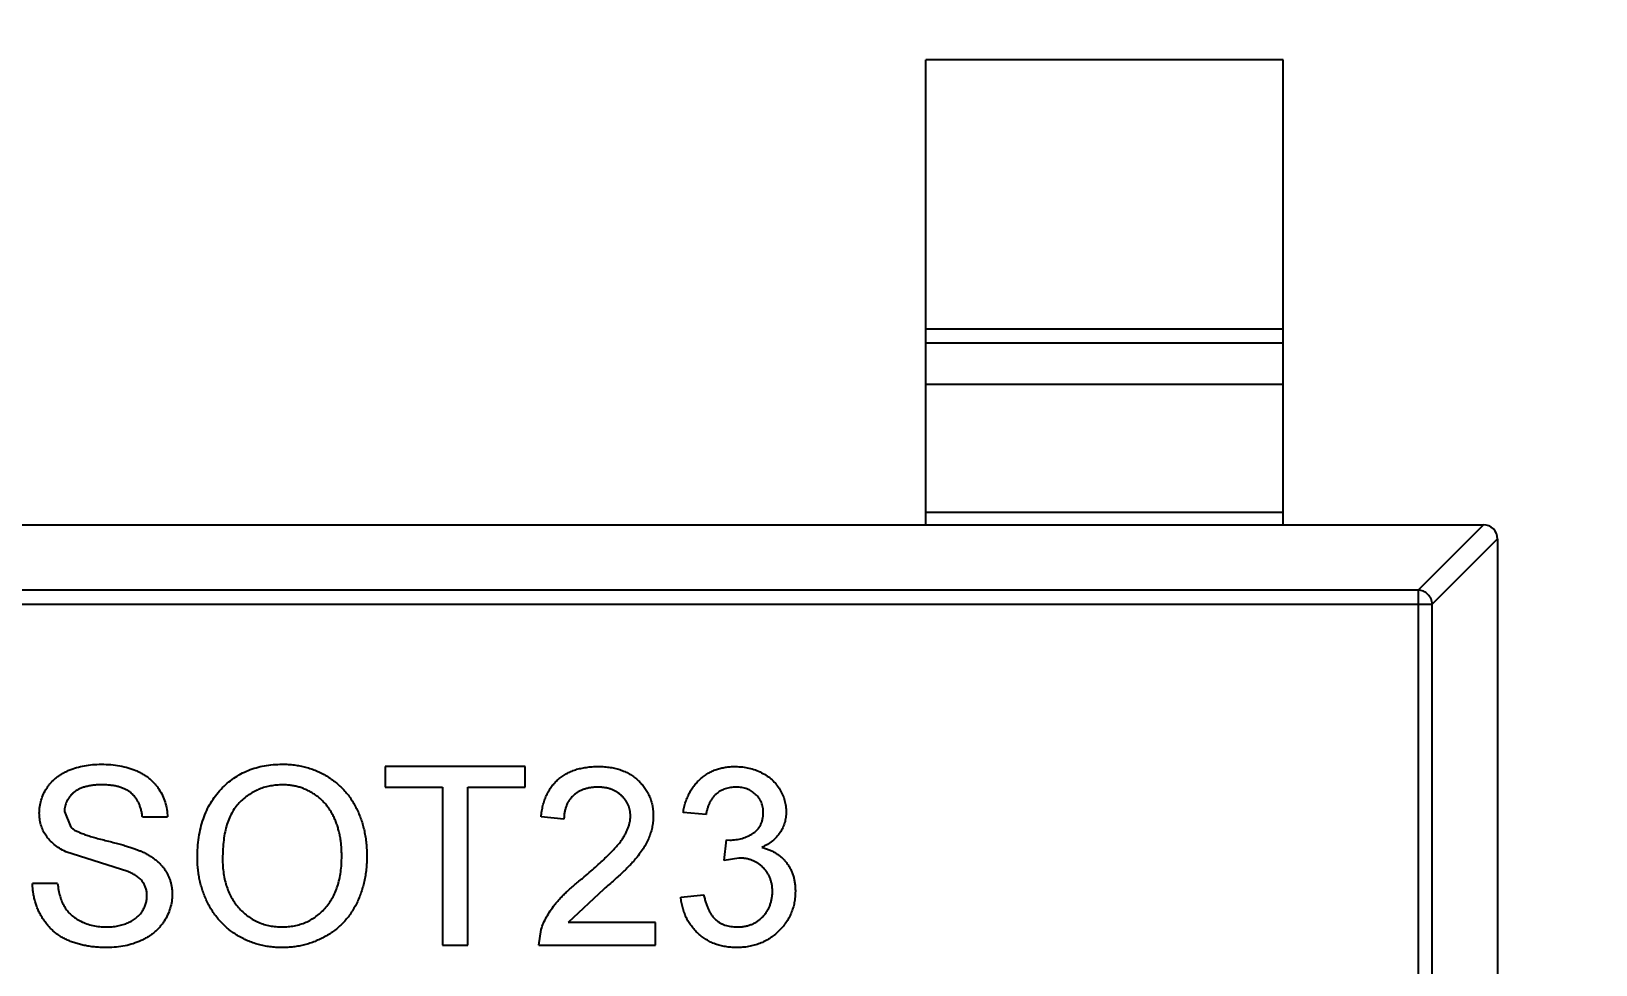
# Model space of a CAD drawing. Header units: inches. Extents: x -36 to 490, y -51 to 98.
# Drawn here: x 412.94 to 415.129, y 7.382 to 8.687 of the extents above; entities that cross this region are included whole.
import ezdxf

# ---------------------------------------------------------------- set-up
doc = ezdxf.new("R2010")
doc.units = ezdxf.units.IN
doc.header["$LTSCALE"] = 1.21
doc.header["$MEASUREMENT"] = 0
doc.header["$PDMODE"] = 3
doc.header["$PDSIZE"] = 0.3125
doc.layers.get('0').update_dxf_attribs({"linetype": 'CONTINUOUS'})
doc.layers.get('Defpoints').update_dxf_attribs({"linetype": 'CONTINUOUS'})
doc.layers.add('DIM', color=3, linetype='CONTINUOUS')
doc.styles.get("Standard").update_dxf_attribs({"font": 'txt', "width": 0.8})
doc.dimstyles.get("Standard").update_dxf_attribs({"dimtxt": 0.15625, "dimasz": 0.1875, "dimexe": 0.125, "dimexo": 0.0625, "dimgap": 0.09, "dimtad": 0, "dimtih": 1, "dimtoh": 1, "dimzin": 4, "dimdsep": 46, "dimtxsty": 'Standard', "dimblk": '_FILLED', "dimblk1": '_FILLED', "dimblk2": '_FILLED', "dimcen": 0.09, "dimazin": 1, "dimtp": 0.01, "dimtm": 0.01, "dimtfac": 1, "dimtofl": 0, "dimtmove": 0, "dimatfit": 3, "dimldrblk": '_FILLED', "dimfxl": 1, "dimtolj": 1, "dimtzin": 4, "dimarcsym": 0})

# ---------------------------------------------------------------- blocks, each defined once
blk = doc.blocks.new('_FILLED')
at = {"color": 0, "linetype": 'ByBlock'}
blk.add_solid([(0, 0), (-1, 0.16667), (-1, -0.16667)], dxfattribs=at)
blk = doc.blocks.new('*D70')
at = {"layer": 'Defpoints', "color": 0}
for p in [(406.8003, 41.9888), (406.8003, -7.0611), (488.6342, -7.0611)]:
    blk.add_point(p, dxfattribs=at)
at = {"layer": 'DIM', "color": 0, "lineweight": -2}
for p, q in [((406.8628, 41.9888), (488.7592, 41.9888)), ((488.6342, 39.4488), (488.6342, 21.3872)), ((488.6342, -4.5211), (488.6342, 13.5405)), ((406.8628, -7.0611), (488.7592, -7.0611))]:
    blk.add_line(p, q, dxfattribs=at)
at = {"layer": 'DIM', "color": 0, "lineweight": -2, "xscale": 2.54, "yscale": 2.54, "zscale": 2.54}
for p, rotation in [((488.6342, 41.9888), 90), ((488.6342, -7.0611), 270)]:
    blk.add_blockref('_FILLED', p, dxfattribs=dict(at, rotation=rotation))
at = {"layer": 'DIM', "color": 0, "insert": (488.6342, 17.4638), "char_height": 2.5, "attachment_point": 5, "rotation": 90, "line_spacing_factor": 2.5}
blk.add_mtext('\\A1;49.05', dxfattribs=at)

msp = doc.modelspace()

# ---------------------------------------------------------------- linework, layer by layer
at = {"color": 7, "linetype": 'Continuous'}
for p, q in [((414.6912, 8.6469), (414.1912, 8.6469)), ((414.1912, 7.9969), (414.1912, 8.6469)), ((414.6912, 7.9969), (414.6912, 8.6469)), ((414.1912, 8.2708), (414.6912, 8.2708)), ((414.6912, 8.251), (414.1912, 8.251)), ((414.6912, 8.1929), (414.1912, 8.1929)), ((414.1912, 8.0147), (414.6912, 8.0147)), ((412.0112, 7.9969), (414.9712, 7.9969)), ((414.8801, 7.9055), (414.9715, 7.9969)), ((414.9912, 7.9772), (414.8998, 7.8858)), ((414.9912, 7.9769), (414.9912, 6.3169)), ((414.8801, 7.9055), (412.1023, 7.9055)), ((414.8801, 7.9055), (414.8801, 6.3883)), ((412.0826, 7.8858), (414.8998, 7.8858)), ((414.8998, 6.408), (414.8998, 7.8858)), ((413.6307, 7.6587), (413.4351, 7.6587)), ((413.4351, 7.6587), (413.4351, 7.6299)), ((413.6307, 7.6299), (413.6307, 7.6587)), ((413.4351, 7.6299), (413.5153, 7.6299)), ((413.5153, 7.6299), (413.5153, 7.4087)), ((413.5505, 7.6299), (413.6307, 7.6299)), ((413.5505, 7.4087), (413.5505, 7.6299)), ((412.9864, 7.5958), (412.9954, 7.5737)), ((413.8839, 7.5914), (413.8518, 7.5946)), ((413.0954, 7.5882), (413.1307, 7.5882)), ((413.6851, 7.585), (413.6531, 7.5882)), ((413.9092, 7.5273), (413.9125, 7.5562)), ((413.9125, 7.5562), (413.9171, 7.5558)), ((413.0752, 7.5118), (412.9881, 7.5395)), ((413.9299, 7.5307), (413.9092, 7.5273)), ((412.9768, 7.4953), (412.9416, 7.4953)), ((413.7408, 7.4872), (413.6911, 7.4408)), ((413.8486, 7.476), (413.8807, 7.4793)), ((413.6499, 7.4087), (413.6532, 7.431)), ((413.8133, 7.4408), (413.6911, 7.4408)), ((413.8133, 7.4087), (413.8133, 7.4408)), ((413.5153, 7.4087), (413.5505, 7.4087)), ((413.6499, 7.4087), (413.8133, 7.4087))]:
    msp.add_line(p, q, dxfattribs=at)
msp.add_arc((414.9712, 7.9769), 0.02, 0, 90, dxfattribs=at)
for points, knots in [([(414.8998, 7.8858), (414.8997, 7.8883), (414.8986, 7.8934), (414.8941, 7.8999), (414.8877, 7.9043), (414.8826, 7.9054), (414.8801, 7.9055)], [0, 0, 0, 0, 0.249032, 0.5, 0.750968, 1, 1, 1, 1]), ([(412.9512, 7.5935), (412.9513, 7.5966), (412.9515, 7.6028), (412.9536, 7.6118), (412.957, 7.6205), (412.9608, 7.6274), (412.9645, 7.6326), (412.9676, 7.6364), (412.971, 7.6399), (412.9748, 7.6431), (412.9788, 7.6461), (412.9831, 7.6489), (412.9878, 7.6513), (412.9944, 7.6543), (413.0032, 7.6574), (413.0143, 7.6601), (413.0259, 7.6616), (413.0339, 7.6618), (413.038, 7.6619)], [0, 0, 0, 0, 0.074995, 0.149165, 0.223664, 0.300412, 0.33957, 0.378921, 0.418096, 0.45823, 0.498427, 0.539708, 0.582216, 0.625824, 0.715481, 0.807384, 0.901634, 1, 1, 1, 1]), ([(413.038, 7.6619), (413.0424, 7.6618), (413.0511, 7.6616), (413.0636, 7.66), (413.0754, 7.6572), (413.0846, 7.654), (413.0914, 7.6508), (413.0962, 7.6483), (413.1007, 7.6454), (413.1049, 7.6422), (413.1088, 7.6389), (413.1123, 7.6352), (413.1156, 7.6313), (413.1196, 7.6257), (413.1238, 7.6184), (413.1274, 7.6088), (413.1299, 7.5987), (413.1304, 7.5918), (413.1307, 7.5882)], [0, 0, 0, 0, 0.100475, 0.195644, 0.286083, 0.372983, 0.415026, 0.456052, 0.495939, 0.535566, 0.574087, 0.612519, 0.651081, 0.689513, 0.766237, 0.84235, 0.919974, 1, 1, 1, 1]), ([(413.1723, 7.5304), (413.1724, 7.5354), (413.1726, 7.5452), (413.1742, 7.5594), (413.1767, 7.5728), (413.1804, 7.5854), (413.1851, 7.5971), (413.1907, 7.608), (413.1975, 7.618), (413.2053, 7.6272), (413.2139, 7.6353), (413.2231, 7.6425), (413.233, 7.6485), (413.2434, 7.6535), (413.2545, 7.6573), (413.2662, 7.6599), (413.2784, 7.6617), (413.2868, 7.6618), (413.2911, 7.6619)], [0, 0, 0, 0, 0.075226, 0.146575, 0.2145, 0.27953, 0.342403, 0.403496, 0.463762, 0.523864, 0.583252, 0.641302, 0.698898, 0.756295, 0.814628, 0.874325, 0.935783, 1, 1, 1, 1]), ([(413.2911, 7.6619), (413.2939, 7.6619), (413.2995, 7.6618), (413.3078, 7.6611), (413.3158, 7.6597), (413.3237, 7.6579), (413.3314, 7.6556), (413.3388, 7.6528), (413.346, 7.6494), (413.353, 7.6456), (413.3597, 7.6413), (413.366, 7.6366), (413.3718, 7.6315), (413.3774, 7.626), (413.3824, 7.62), (413.3871, 7.6137), (413.3913, 7.6069), (413.3951, 7.5998), (413.3985, 7.5924), (413.4014, 7.5846), (413.4039, 7.5767), (413.406, 7.5685), (413.4075, 7.56), (413.4087, 7.5514), (413.4093, 7.5424), (413.4094, 7.5364), (413.4095, 7.5333)], [0, 0, 0, 0, 0.043099, 0.085587, 0.126908, 0.167967, 0.20845, 0.249025, 0.289281, 0.33001, 0.370598, 0.410466, 0.450033, 0.489688, 0.529116, 0.569037, 0.609703, 0.650759, 0.692509, 0.734219, 0.776707, 0.819552, 0.863351, 0.907839, 0.953334, 1, 1, 1, 1]), ([(413.6531, 7.5882), (413.6534, 7.591), (413.6541, 7.5965), (413.6556, 7.6043), (413.6579, 7.6116), (413.6605, 7.6185), (413.6639, 7.6248), (413.6677, 7.6307), (413.6721, 7.636), (413.6771, 7.6408), (413.6825, 7.645), (413.6884, 7.6487), (413.6948, 7.6518), (413.7016, 7.6544), (413.7089, 7.6563), (413.7166, 7.6577), (413.7248, 7.6586), (413.7304, 7.6587), (413.7332, 7.6587)], [0, 0, 0, 0, 0.070675, 0.137493, 0.201473, 0.262869, 0.32255, 0.380737, 0.43822, 0.495487, 0.553484, 0.611346, 0.670644, 0.731587, 0.794183, 0.859445, 0.928208, 1, 1, 1, 1]), ([(413.7332, 7.6587), (413.7361, 7.6587), (413.7417, 7.6586), (413.7499, 7.6576), (413.7577, 7.6561), (413.765, 7.6539), (413.7718, 7.6511), (413.7782, 7.6477), (413.7841, 7.6437), (413.7895, 7.639), (413.7943, 7.6339), (413.7986, 7.6285), (413.8021, 7.6228), (413.8051, 7.6168), (413.8074, 7.6104), (413.8089, 7.6038), (413.81, 7.5969), (413.8101, 7.5921), (413.8101, 7.5897)], [0, 0, 0, 0, 0.074712, 0.145539, 0.213339, 0.278615, 0.342094, 0.40389, 0.465063, 0.526577, 0.587328, 0.64638, 0.704345, 0.761672, 0.819418, 0.878039, 0.937796, 1, 1, 1, 1]), ([(413.8518, 7.5946), (413.8523, 7.5971), (413.8533, 7.602), (413.8553, 7.609), (413.8577, 7.6156), (413.8607, 7.6217), (413.864, 7.6275), (413.8677, 7.6328), (413.872, 7.6376), (413.8766, 7.642), (413.8816, 7.646), (413.8869, 7.6494), (413.8925, 7.6523), (413.8984, 7.6546), (413.9046, 7.6565), (413.9111, 7.6578), (413.9179, 7.6586), (413.9226, 7.6587), (413.9249, 7.6587)], [0, 0, 0, 0, 0.071036, 0.139343, 0.204958, 0.268332, 0.330129, 0.390664, 0.450861, 0.510587, 0.570374, 0.629455, 0.687994, 0.747581, 0.807839, 0.870034, 0.93381, 1, 1, 1, 1]), ([(413.9249, 7.6587), (413.9282, 7.6586), (413.9346, 7.6584), (413.944, 7.6568), (413.953, 7.6541), (413.9616, 7.6503), (413.9695, 7.6457), (413.9765, 7.6402), (413.9824, 7.6339), (413.9873, 7.6268), (413.9912, 7.6193), (413.994, 7.6115), (413.9957, 7.6034), (413.9959, 7.5979), (413.996, 7.5952)], [0, 0, 0, 0, 0.092054, 0.181008, 0.26913, 0.357137, 0.443549, 0.526433, 0.607453, 0.688385, 0.767854, 0.845531, 0.922529, 1, 1, 1, 1]), ([(413.0394, 7.6331), (413.0371, 7.6331), (413.0328, 7.6331), (413.0266, 7.6325), (413.0209, 7.6316), (413.0156, 7.6305), (413.0107, 7.6289), (413.0063, 7.6271), (413.0025, 7.6248), (412.999, 7.6222), (412.9961, 7.6194), (412.9935, 7.6164), (412.9913, 7.6134), (412.9895, 7.6101), (412.9881, 7.6068), (412.9872, 7.6032), (412.9865, 7.5996), (412.9865, 7.5971), (412.9864, 7.5958)], [0, 0, 0, 0, 0.091511, 0.177143, 0.257108, 0.331198, 0.400592, 0.465625, 0.526973, 0.585443, 0.641399, 0.695044, 0.746782, 0.796959, 0.847545, 0.897439, 0.947649, 1, 1, 1, 1]), ([(413.0954, 7.5882), (413.0952, 7.59), (413.0947, 7.5935), (413.0936, 7.5986), (413.0921, 7.6033), (413.0903, 7.6077), (413.0882, 7.6117), (413.0857, 7.6154), (413.0827, 7.6188), (413.0795, 7.6218), (413.0759, 7.6245), (413.0718, 7.6268), (413.0674, 7.6287), (413.0626, 7.6303), (413.0573, 7.6316), (413.0517, 7.6325), (413.0457, 7.633), (413.0415, 7.6331), (413.0394, 7.6331)], [0, 0, 0, 0, 0.067155, 0.131403, 0.192732, 0.251253, 0.307704, 0.362699, 0.417778, 0.472304, 0.527873, 0.58523, 0.645057, 0.707952, 0.774434, 0.84494, 0.920404, 1, 1, 1, 1]), ([(413.2913, 7.6331), (413.2885, 7.633), (413.2829, 7.6329), (413.2748, 7.6317), (413.2669, 7.6299), (413.2593, 7.6273), (413.2521, 7.6239), (413.2451, 7.6198), (413.2384, 7.615), (413.2321, 7.6094), (413.2262, 7.603), (413.2212, 7.5955), (413.217, 7.5869), (413.2135, 7.5775), (413.2108, 7.567), (413.209, 7.5556), (413.2078, 7.5431), (413.2077, 7.5345), (413.2076, 7.53)], [0, 0, 0, 0, 0.055943, 0.110382, 0.164048, 0.216759, 0.269601, 0.323009, 0.377581, 0.433449, 0.490922, 0.550625, 0.613117, 0.679861, 0.751358, 0.828261, 0.910795, 1, 1, 1, 1]), ([(413.3742, 7.5336), (413.3742, 7.5361), (413.3742, 7.5409), (413.3736, 7.5481), (413.3729, 7.555), (413.3718, 7.5617), (413.3703, 7.5681), (413.3687, 7.5743), (413.3666, 7.5803), (413.3642, 7.586), (413.3616, 7.5915), (413.3586, 7.5966), (413.3554, 7.6014), (413.3519, 7.606), (413.348, 7.6101), (413.3439, 7.614), (413.3395, 7.6175), (413.3348, 7.6208), (413.3299, 7.6237), (413.3248, 7.6262), (413.3196, 7.6284), (413.3142, 7.6301), (413.3087, 7.6314), (413.303, 7.6324), (413.2972, 7.633), (413.2932, 7.6331), (413.2913, 7.6331)], [0, 0, 0, 0, 0.050852, 0.099752, 0.147438, 0.194086, 0.239171, 0.28334, 0.326577, 0.368936, 0.410572, 0.451051, 0.490877, 0.530044, 0.568937, 0.607578, 0.64642, 0.685679, 0.724799, 0.763513, 0.802173, 0.84074, 0.879649, 0.919071, 0.959098, 1, 1, 1, 1]), ([(413.7325, 7.6299), (413.7308, 7.6299), (413.7274, 7.6298), (413.7224, 7.6292), (413.7177, 7.6283), (413.7132, 7.627), (413.709, 7.6253), (413.7051, 7.6232), (413.7015, 7.6209), (413.6981, 7.618), (413.6951, 7.6149), (413.6924, 7.6115), (413.6902, 7.6078), (413.6884, 7.6038), (413.687, 7.5995), (413.6859, 7.5949), (413.6853, 7.5901), (413.6852, 7.5867), (413.6851, 7.585)], [0, 0, 0, 0, 0.070696, 0.138358, 0.20337, 0.2657, 0.327256, 0.386512, 0.445858, 0.505173, 0.56378, 0.622343, 0.680824, 0.739795, 0.800801, 0.864239, 0.930631, 1, 1, 1, 1]), ([(413.7781, 7.5894), (413.7781, 7.5908), (413.778, 7.5936), (413.7773, 7.5976), (413.7764, 7.6015), (413.775, 7.6052), (413.7732, 7.6087), (413.771, 7.6121), (413.7684, 7.6153), (413.7655, 7.6182), (413.7623, 7.621), (413.7587, 7.6233), (413.7549, 7.6254), (413.7509, 7.6271), (413.7467, 7.6283), (413.7421, 7.6292), (413.7374, 7.6298), (413.7342, 7.6299), (413.7325, 7.6299)], [0, 0, 0, 0, 0.061762, 0.121174, 0.179421, 0.236843, 0.294322, 0.353191, 0.412721, 0.474522, 0.537057, 0.599591, 0.662367, 0.725246, 0.790316, 0.857724, 0.927232, 1, 1, 1, 1]), ([(413.9259, 7.6299), (413.9232, 7.6298), (413.9181, 7.6296), (413.9106, 7.6277), (413.9039, 7.6247), (413.899, 7.6212), (413.8954, 7.6178), (413.893, 7.6149), (413.8908, 7.6117), (413.8889, 7.6082), (413.8873, 7.6045), (413.8858, 7.6004), (413.8847, 7.596), (413.8841, 7.593), (413.8839, 7.5914)], [0, 0, 0, 0, 0.127797, 0.246795, 0.362284, 0.477652, 0.536237, 0.59559, 0.656344, 0.719085, 0.784349, 0.852876, 0.924551, 1, 1, 1, 1]), ([(413.964, 7.5941), (413.964, 7.5954), (413.9639, 7.5979), (413.9634, 7.6015), (413.9625, 7.605), (413.9614, 7.6083), (413.9599, 7.6114), (413.958, 7.6144), (413.9559, 7.6172), (413.9533, 7.6198), (413.9506, 7.6222), (413.9476, 7.6242), (413.9445, 7.626), (413.9412, 7.6274), (413.9376, 7.6285), (413.9339, 7.6293), (413.93, 7.6298), (413.9273, 7.6299), (413.9259, 7.6299)], [0, 0, 0, 0, 0.065093, 0.127304, 0.188122, 0.247131, 0.306077, 0.365678, 0.426103, 0.487841, 0.550317, 0.611805, 0.672737, 0.734883, 0.79768, 0.862475, 0.929775, 1, 1, 1, 1]), ([(413.996, 7.5952), (413.9959, 7.5926), (413.9957, 7.5875), (413.9941, 7.58), (413.9913, 7.5729), (413.9876, 7.5661), (413.9827, 7.5599), (413.9768, 7.5544), (413.9698, 7.5495), (413.9646, 7.5469), (413.9619, 7.5456)], [0, 0, 0, 0, 0.121951, 0.240787, 0.35855, 0.479066, 0.601519, 0.727551, 0.859932, 1, 1, 1, 1]), ([(412.9881, 7.5395), (412.9851, 7.541), (412.9795, 7.5441), (412.9718, 7.5496), (412.9654, 7.5557), (412.9602, 7.5624), (412.9561, 7.5695), (412.9533, 7.5772), (412.9514, 7.5852), (412.9513, 7.5907), (412.9512, 7.5935)], [0, 0, 0, 0, 0.144805, 0.279512, 0.406394, 0.527502, 0.645393, 0.761885, 0.878942, 1, 1, 1, 1]), ([(412.9954, 7.5737), (412.9963, 7.573), (412.9982, 7.5713), (413.0017, 7.5692), (413.0062, 7.567), (413.0115, 7.5648), (413.0177, 7.5626), (413.0247, 7.5604), (413.0327, 7.5581), (413.0413, 7.556), (413.05, 7.5538), (413.0583, 7.5516), (413.0659, 7.5496), (413.0727, 7.5476), (413.079, 7.5457), (413.0845, 7.5437), (413.0893, 7.542), (413.0923, 7.5407), (413.0937, 7.5402)], [0, 0, 0, 0, 0.032743, 0.07241, 0.119611, 0.174673, 0.237345, 0.308352, 0.38763, 0.474784, 0.563332, 0.645136, 0.720203, 0.789134, 0.851497, 0.907331, 0.956969, 1, 1, 1, 1]), ([(413.7109, 7.5022), (413.7141, 7.5049), (413.7203, 7.5102), (413.729, 7.5179), (413.737, 7.5251), (413.7441, 7.5318), (413.7504, 7.5381), (413.7559, 7.5439), (413.7606, 7.5491), (413.7644, 7.554), (413.7677, 7.5586), (413.7705, 7.5631), (413.7728, 7.5676), (413.7747, 7.572), (413.7762, 7.5764), (413.7773, 7.5808), (413.778, 7.5851), (413.7781, 7.588), (413.7781, 7.5894)], [0, 0, 0, 0, 0.11141, 0.214526, 0.309417, 0.396087, 0.474284, 0.544374, 0.60642, 0.660582, 0.709794, 0.756451, 0.800767, 0.843168, 0.884295, 0.923885, 0.962359, 1, 1, 1, 1]), ([(413.8101, 7.5897), (413.8101, 7.5873), (413.8099, 7.5823), (413.8089, 7.5749), (413.807, 7.5676), (413.8046, 7.5602), (413.8012, 7.5529), (413.797, 7.5454), (413.7918, 7.5377), (413.7868, 7.5312), (413.7821, 7.5257), (413.7779, 7.5212), (413.7731, 7.5164), (413.7679, 7.5112), (413.7619, 7.5057), (413.7554, 7.4998), (413.7483, 7.4936), (413.7433, 7.4894), (413.7408, 7.4872)], [0, 0, 0, 0, 0.057945, 0.116018, 0.174826, 0.234683, 0.296827, 0.364061, 0.436192, 0.51426, 0.556976, 0.604856, 0.657675, 0.715751, 0.77884, 0.847501, 0.921228, 1, 1, 1, 1]), ([(413.9171, 7.5558), (413.9201, 7.5559), (413.9258, 7.5562), (413.9343, 7.558), (413.9423, 7.5609), (413.9484, 7.5643), (413.953, 7.5676), (413.9559, 7.5705), (413.9585, 7.5736), (413.9604, 7.5772), (413.9621, 7.5809), (413.9632, 7.5851), (413.9639, 7.5895), (413.964, 7.5926), (413.964, 7.5941)], [0, 0, 0, 0, 0.129789, 0.254605, 0.378435, 0.50292, 0.565018, 0.624848, 0.683448, 0.742765, 0.802757, 0.86522, 0.930779, 1, 1, 1, 1]), ([(413.0937, 7.5402), (413.0955, 7.5393), (413.099, 7.5377), (413.104, 7.5349), (413.1087, 7.532), (413.113, 7.529), (413.1169, 7.5257), (413.1204, 7.5223), (413.1237, 7.5187), (413.1265, 7.515), (413.129, 7.5111), (413.1312, 7.507), (413.1329, 7.5028), (413.1345, 7.4985), (413.1356, 7.494), (413.1365, 7.4893), (413.137, 7.4846), (413.137, 7.4813), (413.1371, 7.4797)], [0, 0, 0, 0, 0.074931, 0.147078, 0.216364, 0.282503, 0.346688, 0.408836, 0.469262, 0.528432, 0.587001, 0.644416, 0.702189, 0.759767, 0.81849, 0.877633, 0.93802, 1, 1, 1, 1]), ([(413.2909, 7.4055), (413.288, 7.4056), (413.2823, 7.4057), (413.2739, 7.4065), (413.2657, 7.4078), (413.2578, 7.4096), (413.25, 7.4121), (413.2425, 7.415), (413.2353, 7.4184), (413.2283, 7.4223), (413.2216, 7.4267), (413.2153, 7.4315), (413.2095, 7.4367), (413.2041, 7.4424), (413.199, 7.4483), (413.1944, 7.4547), (413.1902, 7.4614), (413.1865, 7.4686), (413.1831, 7.4759), (413.1803, 7.4834), (413.1778, 7.491), (413.1758, 7.4987), (413.1742, 7.5065), (413.1732, 7.5144), (413.1724, 7.5224), (413.1723, 7.5277), (413.1723, 7.5304)], [0, 0, 0, 0, 0.044697, 0.088534, 0.131409, 0.173814, 0.215715, 0.257247, 0.298848, 0.340604, 0.382029, 0.42297, 0.463632, 0.504048, 0.544591, 0.584964, 0.626265, 0.667979, 0.709943, 0.751382, 0.792619, 0.833948, 0.875008, 0.916446, 0.957907, 1, 1, 1, 1]), ([(413.2076, 7.53), (413.2076, 7.5264), (413.2077, 7.5194), (413.2089, 7.5091), (413.2108, 7.4994), (413.2133, 7.4903), (413.2167, 7.4818), (413.2207, 7.4739), (413.2256, 7.4666), (413.2311, 7.4599), (413.2372, 7.4539), (413.2437, 7.4487), (413.2507, 7.4443), (413.258, 7.4407), (413.2656, 7.4378), (413.2737, 7.4358), (413.2821, 7.4346), (413.2878, 7.4345), (413.2908, 7.4344)], [0, 0, 0, 0, 0.075964, 0.148125, 0.217201, 0.2833, 0.347202, 0.4093, 0.470426, 0.531588, 0.591739, 0.650258, 0.707303, 0.764208, 0.821148, 0.879119, 0.938423, 1, 1, 1, 1]), ([(413.2908, 7.4344), (413.2937, 7.4345), (413.2996, 7.4346), (413.3081, 7.4358), (413.3162, 7.4379), (413.324, 7.4407), (413.3313, 7.4444), (413.3383, 7.4488), (413.3447, 7.4541), (413.3509, 7.4601), (413.3564, 7.467), (413.3612, 7.4745), (413.3652, 7.4827), (413.3686, 7.4916), (413.3711, 7.5011), (413.373, 7.5114), (413.3741, 7.5223), (413.3742, 7.5297), (413.3742, 7.5336)], [0, 0, 0, 0, 0.061055, 0.119545, 0.176806, 0.232956, 0.288583, 0.344667, 0.401662, 0.46054, 0.520477, 0.581213, 0.643431, 0.707961, 0.775371, 0.846414, 0.921152, 1, 1, 1, 1]), ([(413.4095, 7.5333), (413.4094, 7.5302), (413.4093, 7.5241), (413.4086, 7.515), (413.4074, 7.5062), (413.4058, 7.4977), (413.4036, 7.4893), (413.401, 7.4812), (413.3979, 7.4734), (413.3944, 7.4659), (413.3904, 7.4587), (413.386, 7.4519), (413.3811, 7.4456), (413.376, 7.4397), (413.3704, 7.4343), (413.3643, 7.4293), (413.3579, 7.4248), (413.3512, 7.4207), (413.3441, 7.4172), (413.3369, 7.4141), (413.3296, 7.4114), (413.3221, 7.4093), (413.3145, 7.4076), (413.3068, 7.4064), (413.2989, 7.4057), (413.2936, 7.4056), (413.2909, 7.4055)], [0, 0, 0, 0, 0.04756, 0.093962, 0.139112, 0.183626, 0.227457, 0.270703, 0.313611, 0.35626, 0.398366, 0.439557, 0.480045, 0.519888, 0.559658, 0.599421, 0.639208, 0.679668, 0.72002, 0.759859, 0.79956, 0.839199, 0.878956, 0.918794, 0.959083, 1, 1, 1, 1]), ([(413.9768, 7.4842), (413.9768, 7.4859), (413.9767, 7.4891), (413.9761, 7.4939), (413.975, 7.4984), (413.9736, 7.5027), (413.9717, 7.5067), (413.9695, 7.5106), (413.9667, 7.5142), (413.9636, 7.5176), (413.9603, 7.5207), (413.9566, 7.5234), (413.9527, 7.5257), (413.9486, 7.5275), (413.9442, 7.529), (413.9397, 7.53), (413.9349, 7.5306), (413.9316, 7.5307), (413.9299, 7.5307)], [0, 0, 0, 0, 0.067051, 0.13118, 0.193722, 0.254499, 0.314763, 0.375117, 0.436023, 0.498297, 0.560571, 0.621619, 0.681973, 0.742853, 0.804272, 0.867473, 0.932273, 1, 1, 1, 1]), ([(413.9619, 7.5456), (413.9637, 7.5452), (413.9672, 7.5443), (413.9723, 7.5424), (413.977, 7.5403), (413.9816, 7.5378), (413.9857, 7.535), (413.9896, 7.5318), (413.9931, 7.5282), (413.9964, 7.5244), (413.9994, 7.5202), (414.0019, 7.5158), (414.004, 7.5111), (414.0059, 7.5062), (414.0072, 7.501), (414.0081, 7.4955), (414.0088, 7.4898), (414.0088, 7.4859), (414.0089, 7.484)], [0, 0, 0, 0, 0.065828, 0.128938, 0.190858, 0.251186, 0.310974, 0.37005, 0.429672, 0.489507, 0.549975, 0.610075, 0.670915, 0.732909, 0.796711, 0.861825, 0.929892, 1, 1, 1, 1]), ([(413.1018, 7.478), (413.1017, 7.4798), (413.1016, 7.4833), (413.1005, 7.4885), (413.0984, 7.4932), (413.0958, 7.4977), (413.0921, 7.5017), (413.0874, 7.5055), (413.0817, 7.5089), (413.0774, 7.5108), (413.0752, 7.5118)], [0, 0, 0, 0, 0.117768, 0.230176, 0.339843, 0.450625, 0.566943, 0.696021, 0.839438, 1, 1, 1, 1]), ([(413.0463, 7.4055), (413.0435, 7.4056), (413.0382, 7.4056), (413.0304, 7.4061), (413.0229, 7.4069), (413.0157, 7.4081), (413.0089, 7.4096), (413.0024, 7.4114), (412.9962, 7.4135), (412.9904, 7.4159), (412.9849, 7.4187), (412.9797, 7.4218), (412.9748, 7.4253), (412.9703, 7.4291), (412.9659, 7.4332), (412.962, 7.4377), (412.9583, 7.4425), (412.955, 7.4476), (412.952, 7.4529), (412.9493, 7.4584), (412.947, 7.4642), (412.9452, 7.4701), (412.9437, 7.4761), (412.9426, 7.4824), (412.9418, 7.4888), (412.9416, 7.4931), (412.9416, 7.4953)], [0, 0, 0, 0, 0.052493, 0.102825, 0.151397, 0.198033, 0.242876, 0.285999, 0.327849, 0.368395, 0.407852, 0.446838, 0.485166, 0.523341, 0.561602, 0.59992, 0.638496, 0.677791, 0.71729, 0.756605, 0.796068, 0.835886, 0.875714, 0.916263, 0.95776, 1, 1, 1, 1]), ([(412.9768, 7.4953), (412.9772, 7.4921), (412.9779, 7.486), (412.98, 7.4774), (412.9827, 7.4697), (412.986, 7.4627), (412.9904, 7.4565), (412.9957, 7.451), (413.0022, 7.4462), (413.0094, 7.442), (413.0175, 7.4386), (413.0261, 7.4361), (413.0353, 7.4347), (413.0415, 7.4345), (413.0447, 7.4344)], [0, 0, 0, 0, 0.093796, 0.180188, 0.260363, 0.334847, 0.407093, 0.481448, 0.559271, 0.64227, 0.728586, 0.815978, 0.906035, 1, 1, 1, 1]), ([(413.6532, 7.431), (413.6543, 7.4339), (413.6565, 7.4399), (413.6608, 7.4485), (413.666, 7.457), (413.671, 7.464), (413.6756, 7.4696), (413.6794, 7.4739), (413.6837, 7.4784), (413.6884, 7.4829), (413.6934, 7.4876), (413.6988, 7.4924), (413.7047, 7.4973), (413.7088, 7.5006), (413.7109, 7.5022)], [0, 0, 0, 0, 0.100388, 0.204407, 0.310686, 0.422157, 0.480685, 0.543238, 0.6095, 0.679555, 0.753841, 0.831641, 0.913813, 1, 1, 1, 1]), ([(413.0447, 7.4344), (413.0475, 7.4344), (413.0531, 7.4345), (413.061, 7.4358), (413.0685, 7.4375), (413.0754, 7.4401), (413.0817, 7.4433), (413.0871, 7.4472), (413.0917, 7.4515), (413.0954, 7.4565), (413.0982, 7.4617), (413.1003, 7.467), (413.1016, 7.4725), (413.1017, 7.4762), (413.1018, 7.478)], [0, 0, 0, 0, 0.105584, 0.205868, 0.300947, 0.393002, 0.480949, 0.562874, 0.641461, 0.717742, 0.791772, 0.862716, 0.931777, 1, 1, 1, 1]), ([(413.1371, 7.4797), (413.1369, 7.4764), (413.1367, 7.47), (413.1344, 7.4604), (413.1309, 7.4511), (413.1268, 7.4438), (413.1229, 7.4382), (413.1197, 7.4341), (413.1161, 7.4304), (413.1122, 7.4268), (413.108, 7.4236), (413.1035, 7.4205), (413.0987, 7.4177), (413.0918, 7.4143), (413.0827, 7.4107), (413.0712, 7.4078), (413.0589, 7.4058), (413.0506, 7.4056), (413.0463, 7.4055)], [0, 0, 0, 0, 0.074816, 0.148535, 0.223872, 0.301297, 0.340894, 0.38034, 0.420127, 0.45995, 0.500831, 0.541907, 0.584439, 0.62808, 0.717267, 0.80786, 0.901925, 1, 1, 1, 1]), ([(413.9264, 7.4055), (413.9238, 7.4056), (413.9186, 7.4057), (413.911, 7.4067), (413.9038, 7.4081), (413.8969, 7.4104), (413.8903, 7.4131), (413.8842, 7.4165), (413.8783, 7.4205), (413.8728, 7.4251), (413.8678, 7.4302), (413.8633, 7.4356), (413.8594, 7.4415), (413.856, 7.4477), (413.8533, 7.4543), (413.8511, 7.4612), (413.8495, 7.4685), (413.8489, 7.4735), (413.8486, 7.476)], [0, 0, 0, 0, 0.067794, 0.133464, 0.196934, 0.258481, 0.319787, 0.380431, 0.44099, 0.502867, 0.564806, 0.625526, 0.685604, 0.746041, 0.807347, 0.869717, 0.93379, 1, 1, 1, 1]), ([(413.8807, 7.4793), (413.8811, 7.4773), (413.8819, 7.4736), (413.8835, 7.4683), (413.8852, 7.4633), (413.8873, 7.4588), (413.8893, 7.4547), (413.8917, 7.451), (413.8942, 7.4478), (413.897, 7.4449), (413.9, 7.4424), (413.9032, 7.4402), (413.9067, 7.4384), (413.9104, 7.437), (413.9143, 7.4358), (413.9185, 7.435), (413.9229, 7.4345), (413.926, 7.4344), (413.9275, 7.4344)], [0, 0, 0, 0, 0.082566, 0.15976, 0.233155, 0.301356, 0.365752, 0.426437, 0.484185, 0.539549, 0.593156, 0.647048, 0.701446, 0.757, 0.81384, 0.873058, 0.934963, 1, 1, 1, 1]), ([(414.0089, 7.484), (414.0088, 7.4813), (414.0087, 7.476), (414.0075, 7.4682), (414.0057, 7.4608), (414.0031, 7.4536), (413.9999, 7.4467), (413.9958, 7.4402), (413.991, 7.434), (413.9855, 7.4282), (413.9796, 7.4229), (413.9731, 7.4183), (413.9663, 7.4143), (413.9591, 7.4111), (413.9514, 7.4086), (413.9434, 7.4068), (413.935, 7.4057), (413.9293, 7.4056), (413.9264, 7.4055)], [0, 0, 0, 0, 0.063503, 0.124805, 0.18492, 0.244376, 0.303775, 0.364133, 0.425376, 0.488388, 0.551743, 0.61386, 0.67564, 0.737737, 0.800417, 0.864658, 0.930985, 1, 1, 1, 1]), ([(413.9275, 7.4344), (413.9294, 7.4344), (413.9329, 7.4345), (413.9381, 7.4352), (413.943, 7.4363), (413.9476, 7.4379), (413.952, 7.4399), (413.9561, 7.4424), (413.9599, 7.4453), (413.9634, 7.4487), (413.9665, 7.4523), (413.9693, 7.4563), (413.9716, 7.4604), (413.9735, 7.4647), (413.975, 7.4693), (413.976, 7.4741), (413.9767, 7.4791), (413.9768, 7.4825), (413.9768, 7.4842)], [0, 0, 0, 0, 0.069461, 0.135658, 0.19962, 0.261651, 0.322053, 0.38234, 0.443223, 0.50493, 0.56682, 0.6276, 0.687476, 0.747351, 0.808174, 0.870133, 0.933721, 1, 1, 1, 1])]:
    msp.add_open_spline(points, degree=3, knots=knots, dxfattribs=at)

# ---------------------------------------------------------------- dimensions: what is measured, and where the dimension line sits
at = {"layer": 'DIM'}
dim = msp.add_linear_dim(base=(488.6342, -7.0611), p1=(406.8003, 41.9888), p2=(406.8003, -7.0611), angle=90, dimstyle='Standard', override={"dimtxt": 2.5, "dimasz": 2.54, "dimtih": 0, "dimtoh": 0, "dimzin": 0, "dimcen": 0.198, "dimadec": 0, "dimazin": 0, "dimtp": 0, "dimtm": 0, "dimtdec": 4, "dimtzin": 0}, dxfattribs=at)
dim.commit()
dim.dimension.update_dxf_attribs({"geometry": '*D70', "text_midpoint": (488.6342, 17.4638)})

doc.saveas('drawing.dxf')
